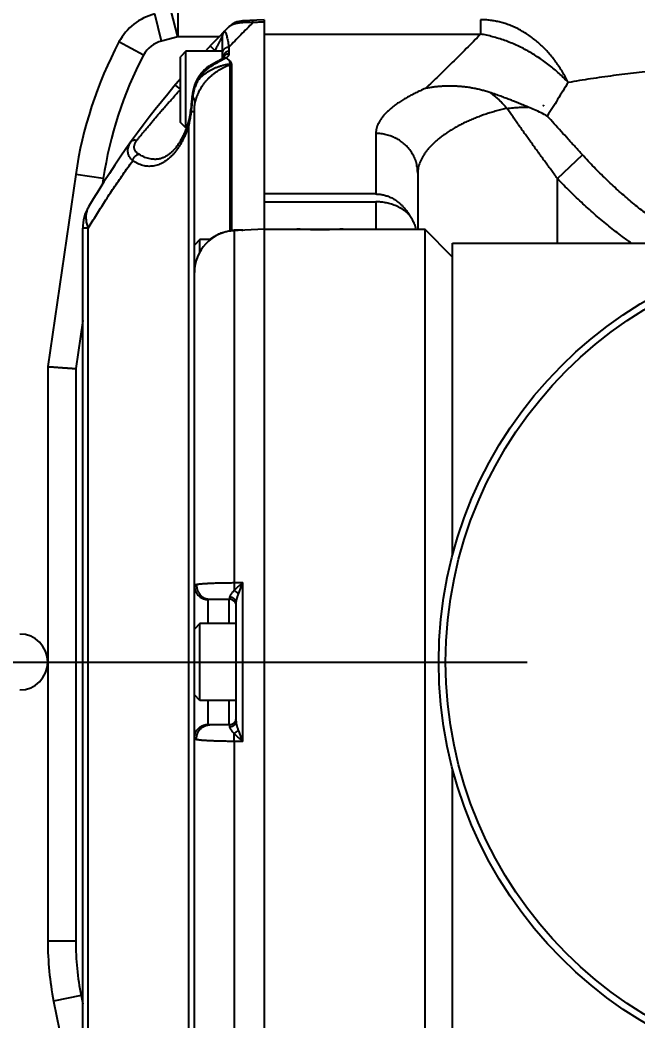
# Model space of a CAD drawing. Extents: x 0 to 4205, y 0 to 2970.
# Drawn here: x 1012.6 to 1056.9, y 920.5 to 992.1 of the extents above; entities that cross this region are included whole.
import ezdxf

# ---------------------------------------------------------------- set-up
doc = ezdxf.new("R2010")
doc.units = 0
doc.header["$LTSCALE"] = 231.275
doc.header["$PDMODE"] = 3
doc.header["$PDSIZE"] = 0.3125
doc.linetypes.add('CENTER', pattern=[0.6, 0.375, -0.075, 0.075, -0.075])
doc.layers.get('0').update_dxf_attribs({"linetype": 'CONTINUOUS'})
doc.layers.get('Defpoints').update_dxf_attribs({"linetype": 'CONTINUOUS'})
doc.layers.add('95_ALL_DIM', color=7, linetype='CONTINUOUS')
doc.layers.add('DEFAULT_1', color=7, linetype='CENTER')
doc.styles.get("Standard").update_dxf_attribs({"font": 'txt', "width": 0.8})
doc.dimstyles.new('DIMSTYLE_2', dxfattribs={"dimtxt": 20, "dimasz": 7.5, "dimexe": 0.18, "dimexo": 0.0625, "dimgap": 0.09, "dimtad": 1, "dimdec": 3, "dimdsep": 46, "dimtxsty": 'Standard', "dimblk": 'OPEN', "dimblk1": 'OPEN', "dimblk2": 'OPEN', "dimcen": 0.09, "dimadec": 0, "dimazin": 0, "dimtp": 0.5, "dimtm": 0.5, "dimtfac": 1, "dimtdec": 3, "dimtofl": 0, "dimtmove": 0, "dimatfit": 3, "dimldrblk": 'OPEN', "dimfxl": 1, "dimtolj": 1, "dimarcsym": 0})

# ---------------------------------------------------------------- blocks, each defined once
blk = doc.blocks.new('_OPEN')
at = {"color": 0, "linetype": 'ByBlock'}
for p, q in [((0, 0), (-1, 0.2333)), ((-1, -0.2333), (0, 0)), ((-1, 0), (0, 0))]:
    blk.add_line(p, q, dxfattribs=at)
blk = doc.blocks.new('*D30')
at = {"layer": '95_ALL_DIM', "color": 0, "lineweight": -2, "transparency": 16777216}
for p, q in [((1072.599, 1145.85), (1072.599, 1180.967)), ((899.669, 1046.009), (869.257, 1063.567))]:
    blk.add_line(p, q, dxfattribs=at)
blk.add_arc((1072.599, 946.167), 234.62, 91.83163, 148.16837, dxfattribs=at)
at = {"layer": 'Defpoints', "color": 0, "transparency": 16777216}
for p in [(1072.599, 1145.787), (921.789, 1125.897), (1072.599, 1105.412), (899.723, 1045.977), (1066.79, 949.522)]:
    blk.add_point(p, dxfattribs=at)
at = {"layer": '95_ALL_DIM', "color": 0, "lineweight": -2, "transparency": 16777216, "xscale": 7.5, "yscale": 7.5, "zscale": 7.5}
for p, rotation in [((1072.599, 1180.787), 0.9158138546180988), ((869.413, 1063.477), 239.0841861453782)]:
    blk.add_blockref('_OPEN', p, dxfattribs=dict(at, rotation=rotation))
at = {"layer": '95_ALL_DIM', "color": 0, "transparency": 16777216, "insert": (952.294, 1159.263), "char_height": 20, "attachment_point": 5, "rotation": 29.44743}
blk.add_mtext('\\A1;J6:-360%%d', dxfattribs=at)

msp = doc.modelspace()

# ---------------------------------------------------------------- linework, layer by layer
for p, q in [((1023.9084, 990.9313), (1023.423, 992.8715)), ((1022.7491, 990.6413), (1022.2637, 992.5815)), ((1023.9084, 992.7202), (1023.9084, 990.9313)), ((1030.0995, 992.1674), (1028.5549, 992.0865)), ((1030.0995, 992.1674), (1030.0995, 977.1714)), ((1045.6059, 992.1674), (1045.6059, 991.1393)), ((1023.9084, 990.9313), (1022.7491, 990.6413)), ((1026.859, 990.9313), (1023.9084, 990.9313)), ((1027.0995, 990.9698), (1027.0995, 989.3764)), ((1030.0995, 991.1393), (1045.6059, 991.1393)), ((1021.4669, 989.6368), (1019.6993, 990.5725)), ((1026.2373, 990.2871), (1026.5995, 989.9424)), ((1027.5733, 990.1984), (1027.5733, 989.9143)), ((1024.4995, 989.9174), (1024.0995, 989.5174)), ((1024.0995, 984.8174), (1024.0995, 989.5174)), ((1024.4995, 984.4174), (1024.4995, 989.9174)), ((1027.0995, 989.9174), (1024.4995, 989.9174)), ((1026.5995, 989.9174), (1026.5995, 989.9424)), ((1026.9533, 989.288), (1026.9212, 989.2696)), ((1026.9835, 989.3055), (1026.9533, 989.288)), ((1027.0116, 989.3221), (1026.9835, 989.3055)), ((1027.0378, 989.3378), (1027.0116, 989.3221)), ((1027.1444, 989.4087), (1027.1233, 989.3923)), ((1027.5733, 989.9143), (1027.5733, 989.717)), ((1026.4017, 988.8933), (1026.3639, 988.964)), ((1026.6634, 989.1264), (1026.4889, 989.0313)), ((1026.7931, 989.1978), (1026.6634, 989.1264)), ((1026.8694, 989.2403), (1026.7931, 989.1978)), ((1026.9212, 989.2696), (1026.8694, 989.2403)), ((1027.6709, 977.0617), (1027.6709, 988.9497)), ((1027.7099, 977.069), (1027.7099, 988.9563)), ((1027.7942, 977.0806), (1027.7942, 988.967)), ((1025.3725, 987.8498), (1025.291, 987.8928)), ((1023.728, 987.4902), (1024.0995, 987.1761)), ((1025.1213, 987.2833), (1025.057, 987.3011)), ((1024.9193, 986.4916), (1024.8805, 986.1285)), ((1024.8805, 986.1285), (1024.8617, 985.9574)), ((1050.0751, 986.0135), (1050.0995, 986.0135)), ((1050.0995, 986.042), (1050.0995, 985.9951)), ((1024.8613, 985.5878), (1025.0995, 985.5878)), ((1025.0995, 906.747), (1025.0995, 985.5878)), ((1024.4995, 984.4174), (1024.0995, 984.8174)), ((1024.5309, 984.4174), (1024.4995, 984.4174)), ((1024.6975, 907.6947), (1024.6975, 984.6401)), ((1038.0995, 984.0245), (1038.0995, 979.6864)), ((1051.0995, 980.7968), (1052.8911, 982.4983)), ((1016.5995, 981.0794), (1014.5995, 967.3255)), ((1018.5786, 980.7916), (1016.5995, 981.0794)), ((1018.5786, 980.7916), (1018.5209, 980.3943)), ((1041.0995, 981.1759), (1041.0995, 977.1674)), ((1051.0995, 976.1674), (1051.0995, 980.7968)), ((1038.0995, 979.6864), (1030.0995, 979.6864)), ((1030.0995, 979.1235), (1038.0995, 979.1235)), ((1038.0995, 979.1235), (1038.0995, 977.1674)), ((1017.0995, 915.107), (1017.0995, 977.2278)), ((1017.5014, 977.2278), (1017.0995, 977.2278)), ((1017.5014, 915.1068), (1017.5014, 977.228)), ((1030.0995, 977.1674), (1027.7942, 977.0466)), ((1028.5733, 977.0874), (1028.5733, 977.0976)), ((1030.0995, 977.1674), (1030.0995, 900.1674)), ((1030.0995, 977.1674), (1041.5995, 977.1674)), ((1041.5995, 977.1674), (1041.5995, 915.1674)), ((1043.5995, 975.1674), (1041.5995, 977.1674)), ((1025.4995, 976.4174), (1025.0995, 976.0174)), ((1025.4995, 975.5548), (1025.4995, 976.4174)), ((1026.2461, 976.4174), (1025.4995, 976.4174)), ((1027.7041, 977.0337), (1027.6709, 977.0277)), ((1027.7142, 977.0359), (1027.7041, 977.0337)), ((1027.9424, 977.0544), (1027.9425, 951.8512)), ((1043.5995, 953.8461), (1043.5995, 976.1674)), ((1043.5995, 976.1674), (1062.0995, 976.1674)), ((1017.0995, 970.6193), (1016.5995, 967.1809)), ((1014.5995, 967.3255), (1014.5995, 926.1674)), ((1016.5995, 967.1809), (1016.5995, 926.1674)), ((1028.5733, 940.4838), (1028.5733, 951.851)), ((1026.0995, 948.9174), (1026.0995, 950.636)), ((1026.206, 950.6674), (1027.5995, 950.6674)), ((1027.5995, 948.9174), (1027.5995, 950.6674)), ((1028.0995, 941.942), (1028.0995, 950.3928)), ((1025.4995, 948.9174), (1025.0995, 948.5174)), ((1025.4995, 943.4174), (1025.4995, 948.9174)), ((1028.0995, 948.9174), (1025.4995, 948.9174)), ((1025.4995, 943.4174), (1025.0995, 943.8174)), ((1028.0995, 943.4174), (1025.4995, 943.4174)), ((1026.0995, 941.6988), (1026.0995, 943.4174)), ((1027.5995, 941.6674), (1027.5995, 943.4174)), ((1027.5995, 941.6674), (1026.206, 941.6674)), ((1027.9425, 940.4836), (1027.9424, 915.2805)), ((1043.5995, 916.1674), (1043.5995, 938.4887)), ((1016.5995, 926.1674), (1014.5995, 926.1674)), ((1016.982, 922.2743), (1015.0203, 921.885)), ((1016.982, 922.2743), (1017.0995, 921.6826)), ((1015.0203, 921.885), (1017.8709, 907.5209))]:
    msp.add_line(p, q)
for points in [[(1027.1233, 989.3923), (1027.1221, 989.3915), (1027.1134, 989.3856), (1027.1042, 989.3795), (1027.0945, 989.3732), (1027.0842, 989.3666), (1027.0733, 989.3597), (1027.062, 989.3527), (1027.0502, 989.3454), (1027.0378, 989.3378)], [(1026.3639, 988.964), (1026.3249, 988.9428), (1026.2725, 988.9129), (1026.221, 988.8821), (1026.1705, 988.8502), (1026.121, 988.8175), (1026.0724, 988.7837), (1026.0248, 988.749), (1025.9782, 988.7135), (1025.9325, 988.677), (1025.8878, 988.6396), (1025.8442, 988.6013), (1025.8015, 988.5622), (1025.7598, 988.5223), (1025.7191, 988.4815), (1025.6794, 988.4398), (1025.6407, 988.3974), (1025.6031, 988.3541), (1025.5665, 988.3101), (1025.5309, 988.2653), (1025.4963, 988.2197), (1025.4628, 988.1733), (1025.4304, 988.1262), (1025.3989, 988.0783), (1025.3686, 988.0297), (1025.3393, 987.9803), (1025.3111, 987.9302), (1025.291, 987.8928)], [(1026.4889, 989.0313), (1026.3784, 988.9718), (1026.3639, 988.964)], [(1025.291, 987.8928), (1025.2736, 987.8592), (1025.2492, 987.8104), (1025.2257, 987.7608), (1025.203, 987.7106), (1025.1811, 987.6598), (1025.1601, 987.6083), (1025.14, 987.5561), (1025.1208, 987.5034), (1025.1024, 987.4501), (1025.085, 987.3962), (1025.0686, 987.3417), (1025.057, 987.3011)], [(1025.057, 987.3011), (1025.0461, 987.2612), (1025.0316, 987.205), (1025.018, 987.1489), (1025.0053, 987.0929), (1024.9935, 987.037), (1024.9826, 986.9812), (1024.9726, 986.9257), (1024.9634, 986.8703), (1024.9552, 986.8151), (1024.9478, 986.7601), (1024.9414, 986.7054), (1024.9193, 986.4916)], [(1024.8617, 985.9574), (1024.843, 985.7932), (1024.8335, 985.7139), (1024.8256, 985.6509)], [(1024.8256, 985.6509), (1024.8188, 985.599), (1024.8096, 985.5321), (1024.7998, 985.4665), (1024.7897, 985.4019), (1024.779, 985.3386), (1024.7679, 985.2764), (1024.7564, 985.2154), (1024.7444, 985.1556), (1024.7319, 985.0969), (1024.719, 985.0395), (1024.7056, 984.9833), (1024.6918, 984.9283), (1024.6775, 984.8746), (1024.6628, 984.822), (1024.6515, 984.7832)], [(1024.6515, 984.7832), (1024.632, 984.7193), (1024.6077, 984.6423), (1024.5827, 984.5659), (1024.5568, 984.4902), (1024.5301, 984.4152), (1024.5027, 984.3409), (1024.4745, 984.2673), (1024.4455, 984.1945), (1024.4158, 984.1225), (1024.3853, 984.0514), (1024.3541, 983.9811), (1024.3221, 983.9117), (1024.2894, 983.8433), (1024.256, 983.7757), (1024.2219, 983.7092), (1024.1871, 983.6437), (1024.1516, 983.5793), (1024.1154, 983.5159), (1024.0785, 983.4536), (1024.041, 983.3925), (1024.0028, 983.3325), (1023.964, 983.2737), (1023.9246, 983.2162), (1023.8846, 983.1599), (1023.8439, 983.1048), (1023.8027, 983.0511), (1023.761, 982.9987), (1023.7187, 982.9477), (1023.6759, 982.8981), (1023.6325, 982.8499), (1023.5886, 982.8031), (1023.5443, 982.7577), (1023.4994, 982.7138), (1023.454, 982.6714), (1023.4082, 982.6306), (1023.362, 982.5913), (1023.3152, 982.5535), (1023.268, 982.5173), (1023.2204, 982.4827), (1023.1722, 982.4496), (1023.1235, 982.4182), (1023.0743, 982.3884), (1023.0246, 982.3603), (1022.9744, 982.3339), (1022.9237, 982.3093), (1022.8725, 982.2865), (1022.8208, 982.2655), (1022.7687, 982.2465), (1022.7161, 982.2293), (1022.663, 982.2142), (1022.6094, 982.201), (1022.5553, 982.19), (1022.5007, 982.181), (1022.4455, 982.1743), (1022.3897, 982.1698), (1022.3332, 982.1676), (1022.31, 982.1674)], [(1027.7942, 977.0466), (1027.7781, 977.0455), (1027.762, 977.0439), (1027.746, 977.0417), (1027.7301, 977.0391), (1027.7142, 977.0359)]]:
    msp.add_lwpolyline(points)
for radius in [30, 29.5]:
    msp.add_circle((1072.5995, 946.1674), radius)
for centre, radius, start, end in [((1023.2346, 988.7011), 4, 104.046589, 152.105831), ((1072.5995, 946.1674), 64, 134.705029, 136.874492), ((1028.6334, 990.5885), 1.5, 93.000002, 134.705032), ((1027.5995, 990.9698), 0.5, 135.126117, 180.000014), ((1045.5995, 976.8624), 29.305, 152.105831, 171.726408), ((1023.2346, 988.7011), 2, 104.046589, 152.105831), ((1045.5995, 976.8624), 27.305, 152.105831, 171.726408), ((1072.5995, 946.1674), 63.5, 136.419742, 136.450779), ((1072.5995, 946.1674), 64, 139.271983, 149.390289), ((1020.0995, 977.2278), 3, 149.390289, 180), ((1028.0995, 974.0585), 3, 93, 180), ((1027.5995, 950.1674), 0.5, 359.999972, 90), ((1012.5995, 946.1674), 2, 270, 90), ((1027.5995, 942.1674), 0.5, 270, 360), ((1036.5995, 926.1674), 22, 180, 191.224594), ((1036.5995, 926.1674), 20, 180, 191.224594)]:
    msp.add_arc(centre, radius, start, end)
for points, start_tangent, end_tangent in [([(1051.8835, 987.6716), (1051.6819, 988.0581), (1051.4669, 988.4316), (1051.2389, 988.7913), (1050.9985, 989.1362), (1050.7461, 989.4658), (1050.4823, 989.7792), (1050.2078, 990.0758), (1049.923, 990.3549), (1049.6288, 990.6158), (1049.3256, 990.8581), (1049.0142, 991.0811), (1048.6952, 991.2844), (1048.3694, 991.4675), (1048.0375, 991.6301), (1047.7002, 991.7717), (1047.3583, 991.892), (1047.0125, 991.9909), (1046.6636, 992.068), (1046.3123, 992.1232), (1045.9595, 992.1563), (1045.6059, 992.1674)], (-0.4437589, 0.8961462), (-1, 0)), ([(1029.3012, 991.9621), (1028.8585, 991.5238), (1028.4229, 991.0836), (1027.9944, 990.6418), (1027.5733, 990.1984)], (-0.7142858, -0.6998542), (-0.6850622, -0.7284846)), ([(1029.3012, 991.9621), (1029.1811, 991.9669), (1029.0649, 991.9696), (1028.9528, 991.9703), (1028.8447, 991.9691), (1028.7406, 991.9659), (1028.6404, 991.9609), (1028.5438, 991.9541), (1028.4499, 991.9454), (1028.3578, 991.9346), (1028.2669, 991.9215), (1028.1769, 991.9058), (1028.0879, 991.8871), (1028.0003, 991.8651), (1027.9156, 991.8396), (1027.8352, 991.8104), (1027.7602, 991.7775), (1027.6917, 991.7407), (1027.6306, 991.6998), (1027.5782, 991.6546)], (-0.99884, 0.0481517), (-0.7107221, -0.7034729)), ([(1029.3012, 991.9621), (1029.2999, 992.0113), (1029.2992, 992.0521), (1029.299, 992.084), (1029.2992, 992.107), (1029.2999, 992.1209), (1029.3012, 992.1256)], (-0.0276657, 0.9996172), (0.9986295, 0.0523366)), ([(1030.0995, 992.0039), (1029.7003, 991.983), (1029.3012, 991.9621)], (-0.9986328, -0.0522738), (-0.9986328, -0.0522739)), ([(1026.5995, 989.9424), (1026.6482, 990.0447), (1026.6957, 990.1438), (1026.7414, 990.2389), (1026.7851, 990.3292), (1026.8263, 990.4143), (1026.8647, 990.4931), (1026.8999, 990.5653), (1026.9319, 990.6306), (1026.9607, 990.6892), (1026.9863, 990.7414), (1027.009, 990.7872), (1027.0287, 990.8271), (1027.0456, 990.8612), (1027.0598, 990.8899), (1027.0714, 990.9134), (1027.0808, 990.9322), (1027.088, 990.9467), (1027.0932, 990.9572), (1027.0968, 990.9644), (1027.0995, 990.9698)], (0.429671, 0.9029855), (0.4456261, 0.8952192)), ([(1027.2451, 991.3225), (1027.2621, 991.332), (1027.281, 991.327), (1027.3023, 991.3055), (1027.3262, 991.2646), (1027.3528, 991.2018), (1027.3822, 991.1139), (1027.4146, 990.9978), (1027.4501, 990.8505), (1027.4885, 990.6692), (1027.5298, 990.4519), (1027.5733, 990.1984)], (0.7055137, 0.7086963), (0.1617668, -0.986829)), ([(1045.6059, 991.1393), (1044.5804, 990.0958), (1043.5779, 989.0995), (1042.6006, 988.1496), (1041.6514, 987.2462)], (-0.6966, -0.7174597), (-0.7279218, -0.6856601)), ([(1051.8835, 987.6716), (1051.5594, 988.0029), (1051.2224, 988.3217), (1050.8734, 988.6272), (1050.513, 988.9189), (1050.1421, 989.196), (1049.7614, 989.4579), (1049.3718, 989.7042), (1048.974, 989.9343), (1048.5691, 990.1476), (1048.1577, 990.3438), (1047.7408, 990.5224), (1047.3194, 990.683), (1046.8943, 990.8253), (1046.4664, 990.9489), (1046.0366, 991.0537), (1045.6059, 991.1393)], (-0.6852752, 0.7282842), (-0.9847691, 0.173867)), ([(1027.5733, 990.1984), (1027.523, 990.1937), (1027.4734, 990.1845), (1027.4252, 990.1707), (1027.3787, 990.1527), (1027.3345, 990.1304), (1027.293, 990.1043), (1027.2546, 990.0745), (1027.2198, 990.0413), (1027.1889, 990.0052), (1027.1621, 989.9664), (1027.1399, 989.9253), (1027.1223, 989.8825), (1027.1097, 989.8382), (1027.102, 989.7931), (1027.0995, 989.7474)], (-0.9988815, -0.0472835), (-0.0000001, -1)), ([(1027.3788, 989.4329), (1027.3132, 989.3951), (1027.2412, 989.3549), (1027.1633, 989.3122), (1027.0801, 989.2672), (1026.9921, 989.2197), (1026.9, 989.1698), (1026.8042, 989.1176), (1026.7056, 989.0633), (1026.6049, 989.0074), (1026.5033, 988.9505), (1026.4017, 988.8933)], (-0.8612742, -0.5081404), (-0.8712325, -0.4908705)), ([(1027.1088, 989.3895), (1027.1077, 989.3819)], (-0.1494865, -0.9887638), (-0.140327, -0.9901052)), ([(1027.1096, 989.3945), (1027.1088, 989.3895)], (-0.155602, -0.9878198), (-0.1494865, -0.9887638)), ([(1027.5733, 989.9143), (1027.5665, 989.9137), (1027.559, 989.913), (1027.5509, 989.9121), (1027.5421, 989.9109), (1027.5324, 989.9093), (1027.5219, 989.9073), (1027.5104, 989.9048), (1027.4979, 989.9016), (1027.4843, 989.8977), (1027.4694, 989.8928), (1027.4532, 989.8867), (1027.4355, 989.8792), (1027.4164, 989.8699), (1027.3956, 989.8585), (1027.3732, 989.8446), (1027.3491, 989.8275), (1027.3233, 989.8067), (1027.2959, 989.7813), (1027.2673, 989.7505), (1027.2376, 989.7131), (1027.2074, 989.6679), (1027.1778, 989.6136), (1027.1511, 989.552), (1027.1292, 989.4851), (1027.1129, 989.4139), (1027.1096, 989.3945)], (-0.9965211, -0.0833406), (-0.155602, -0.9878198)), ([(1027.1223, 989.3998), (1027.1189, 989.3894)], (-0.3266391, -0.9451492), (-0.301947, -0.9533247)), ([(1027.1277, 989.4143), (1027.1223, 989.3998)], (-0.3608608, -0.9326197), (-0.3266391, -0.9451492)), ([(1027.3788, 989.4329), (1027.3354, 989.4403), (1027.2928, 989.4427), (1027.2514, 989.4401), (1027.2117, 989.4324), (1027.1741, 989.4197), (1027.1391, 989.4023), (1027.1233, 989.3923)], (-0.9750437, 0.2220132), (-0.8262677, -0.5632777)), ([(1027.5733, 989.717), (1027.523, 989.7122), (1027.4734, 989.7029), (1027.4252, 989.6891), (1027.3787, 989.671), (1027.3345, 989.6487), (1027.293, 989.6224), (1027.2546, 989.5925), (1027.2198, 989.5592), (1027.1889, 989.5229), (1027.1621, 989.484), (1027.1399, 989.4428), (1027.1277, 989.4143)], (-0.9988728, -0.0474672), (-0.3608608, -0.9326197)), ([(1027.5733, 989.717), (1027.5701, 989.6799), (1027.5606, 989.6427), (1027.5447, 989.6057), (1027.5228, 989.5691), (1027.4949, 989.5333), (1027.4613, 989.4986), (1027.4225, 989.465), (1027.3788, 989.4329)], (-0.0000112, -1), (-0.8271637, -0.5619611)), ([(1027.6256, 989.2558), (1027.5035, 989.3432), (1027.3788, 989.4329)], (-0.8138896, 0.5810196), (-0.8112882, 0.5846465)), ([(1025.1594, 986.2525), (1025.1983, 986.4139), (1025.247, 986.5757), (1025.3054, 986.7373), (1025.3736, 986.8985), (1025.4515, 987.0588), (1025.5392, 987.2177), (1025.6367, 987.3747), (1025.7437, 987.5293), (1025.8603, 987.6808), (1025.9863, 987.8287), (1026.1214, 987.9723), (1026.2654, 988.1109), (1026.4178, 988.2437), (1026.5783, 988.3699), (1026.7461, 988.489), (1026.9208, 988.6), (1027.1015, 988.7022), (1027.2873, 988.795), (1027.4775, 988.8777), (1027.6709, 988.9497)], (0.2069672, 0.9783479), (0.9462806, 0.3233466)), ([(1025.3726, 987.8499), (1025.494, 987.9822), (1025.6261, 988.1095), (1025.7685, 988.2313), (1025.9212, 988.3469), (1026.0836, 988.4557), (1026.2554, 988.557), (1026.436, 988.6501), (1026.6248, 988.7345), (1026.8211, 988.8096), (1027.0239, 988.8747), (1027.2324, 988.9295), (1027.4456, 988.9733), (1027.6622, 989.006)], (0.6532117, 0.7571753), (0.992432, 0.1227954)), ([(1026.4017, 988.8933), (1026.2561, 988.8053), (1026.118, 988.7095), (1025.9875, 988.6064), (1025.8649, 988.4964), (1025.7501, 988.3796), (1025.6434, 988.2563), (1025.5447, 988.1268), (1025.4544, 987.9913), (1025.3726, 987.8499)], (-0.871233, -0.4908697), (-0.473645, -0.8807159)), ([(1027.6622, 989.006), (1027.644, 989.1322), (1027.6256, 989.2558)], (-0.1399839, 0.9901538), (-0.1495944, 0.9887474)), ([(1027.7005, 989.0117), (1027.6758, 989.0935), (1027.6508, 989.1749), (1027.6256, 989.2558)], (-0.2867411, 0.9580081), (-0.2987102, 0.9543439)), ([(1027.7753, 989.0289), (1027.7259, 989.1038), (1027.676, 989.1795), (1027.6256, 989.2558)], (-0.5498927, 0.8352353), (-0.5499104, 0.8352236)), ([(1027.7005, 989.0117), (1027.6814, 989.0085), (1027.6622, 989.006)], (-0.9833932, -0.1814876), (-0.9936671, -0.1123642)), ([(1027.6709, 988.9497), (1027.6665, 988.9772), (1027.6622, 989.006)], (-0.1586377, 0.9873369), (-0.1485144, 0.9889102)), ([(1027.7099, 988.9563), (1027.6905, 988.9527), (1027.6709, 988.9497)], (-0.9793102, -0.2023647), (-0.9914399, -0.1305635)), ([(1027.7005, 989.0117), (1027.7252, 989.0186), (1027.7502, 989.0244), (1027.7753, 989.0289)], (0.956161, 0.2928416), (0.9881698, 0.1533641)), ([(1027.7099, 988.9563), (1027.7087, 988.9763), (1027.7055, 988.9947), (1027.7005, 989.0117)], (0.0000608, 1), (-0.3379692, 0.9411572)), ([(1027.7099, 988.9563), (1027.7378, 988.9613), (1027.7659, 988.9649), (1027.7942, 988.967)], (0.9793114, 0.2023593), (0.9988588, 0.047761)), ([(1027.7942, 988.967), (1027.7918, 988.9897), (1027.7854, 989.0102), (1027.7753, 989.0289)], (0.0002322, 1), (-0.5502099, 0.8350264)), ([(1093.3154, 987.6716), (1092.5179, 987.8051), (1091.7131, 987.9316), (1090.9019, 988.0513), (1090.0854, 988.1642), (1089.2644, 988.2706), (1088.4397, 988.3706), (1087.6121, 988.4644), (1086.7823, 988.5521), (1085.9513, 988.6339), (1085.1196, 988.7098), (1084.2883, 988.78), (1083.4589, 988.8446), (1082.6326, 988.9037), (1081.8101, 988.9575), (1080.9919, 989.006), (1080.1781, 989.0495), (1079.3685, 989.0881), (1078.5628, 989.1221), (1077.7604, 989.1515), (1076.9611, 989.1764), (1076.1643, 989.1971), (1075.3698, 989.2135), (1074.577, 989.2258), (1073.7855, 989.2339), (1072.9947, 989.238), (1072.2042, 989.238), (1071.4134, 989.2339), (1070.6219, 989.2258), (1069.8291, 989.2135), (1069.0346, 989.1971), (1068.2378, 989.1764), (1067.4385, 989.1515), (1066.6361, 989.1221), (1065.8304, 989.0881), (1065.0209, 989.0495), (1064.2071, 989.006), (1063.3888, 988.9575), (1062.5663, 988.9037), (1061.74, 988.8446), (1060.9106, 988.78), (1060.0793, 988.7098), (1059.2476, 988.6339), (1058.4166, 988.5521), (1057.5868, 988.4644), (1056.7592, 988.3706), (1055.9345, 988.2706), (1055.1135, 988.1642), (1054.297, 988.0513), (1053.4858, 987.9316), (1052.681, 987.8051), (1051.8835, 987.6716)], (-0.9853954, 0.1702818), (-0.9853954, -0.1702818)), ([(1025.3726, 987.8499), (1025.2996, 987.715), (1025.2332, 987.5754), (1025.1737, 987.4314), (1025.1213, 987.2833)], (-0.4988282, -0.8667009), (-0.30901, -0.9510588)), ([(1020.9889, 983.5262), (1021.1277, 983.7014), (1021.2762, 983.8875), (1021.4347, 984.0845), (1021.6035, 984.2922), (1021.7824, 984.5104), (1021.9717, 984.7388), (1022.1712, 984.9772), (1022.381, 985.225), (1022.6009, 985.4817), (1022.8306, 985.7469), (1023.0697, 986.0196), (1023.3179, 986.2989), (1023.5744, 986.5841), (1023.8386, 986.8739), (1024.0994, 987.1563)], (0.6191654, 0.7852606), (0.6808632, 0.7324106)), ([(1025.1213, 987.2833), (1025.0729, 987.122), (1025.0325, 986.9613), (1025, 986.8016), (1024.9755, 986.643)], (-0.3090067, -0.9510599), (-0.1298496, -0.9915337)), ([(1041.6514, 987.2462), (1041.2874, 987.0866), (1040.9394, 986.922), (1040.6084, 986.753), (1040.2952, 986.5802), (1040.0007, 986.4039), (1039.7254, 986.2248), (1039.4701, 986.0432), (1039.2352, 985.8597), (1039.0215, 985.6749), (1038.8292, 985.4891), (1038.6589, 985.3029), (1038.5109, 985.1168), (1038.3853, 984.9311), (1038.2824, 984.7464), (1038.2023, 984.563), (1038.1451, 984.3813), (1038.1109, 984.2017), (1038.0995, 984.0245)], (-0.9211289, -0.3892577), (-0.0000023, -1)), ([(1046.2601, 986.9563), (1045.9653, 987.0472), (1045.6663, 987.1288), (1045.3636, 987.2008), (1045.0576, 987.2628), (1044.749, 987.3144), (1044.4383, 987.3555), (1044.126, 987.3859), (1043.8129, 987.4055), (1043.4996, 987.4143), (1043.1867, 987.4123), (1042.8748, 987.3996), (1042.5647, 987.3764), (1042.257, 987.3429), (1041.9523, 987.2994), (1041.6514, 987.2462)], (-0.9507425, 0.3099818), (-0.9817602, -0.1901232)), ([(1051.8835, 987.6716), (1051.1213, 986.4505), (1050.3756, 985.2715)], (-0.5267747, -0.850005), (-0.5368081, -0.8437044)), ([(1024.9755, 986.643), (1024.9634, 986.5398), (1024.9512, 986.4348), (1024.9389, 986.3273), (1024.9267, 986.2166), (1024.9143, 986.1016), (1024.9018, 985.9816), (1024.889, 985.8559), (1024.8756, 985.7244), (1024.8613, 985.5878)], (-0.1164498, -0.9931966), (-0.1063193, -0.994332)), ([(1024.9755, 986.643), (1024.9582, 986.6495), (1024.946, 986.6558), (1024.939, 986.6616), (1024.9373, 986.6664)], (-0.9467214, 0.3220537), (0.0553107, 0.9984692)), ([(1025.1594, 986.2525), (1025.1527, 986.3143), (1025.1364, 986.3776), (1025.1104, 986.4424), (1025.0748, 986.5084), (1025.0298, 986.5753), (1024.9755, 986.643)], (-0.0295779, 0.9995625), (-0.6549752, 0.7556504)), ([(1047.4952, 985.8205), (1047.3422, 985.9959), (1047.1814, 986.1686), (1047.0127, 986.3375), (1046.8362, 986.5016), (1046.6519, 986.66), (1046.4599, 986.8118), (1046.2601, 986.9563)], (-0.6445108, 0.7645952), (-0.8228712, 0.5682279)), ([(1049.003, 985.9125), (1048.8481, 985.9749), (1048.6769, 986.0443), (1048.4851, 986.1225), (1048.2678, 986.2107), (1048.02, 986.3105), (1047.7362, 986.4229), (1047.4121, 986.5481), (1047.0521, 986.6823), (1046.6649, 986.8201), (1046.2601, 986.9563)], (-0.9285986, 0.3710859), (-0.9507425, 0.3099818)), ([(1025.0995, 985.5878), (1025.1008, 985.6982), (1025.1044, 985.7986), (1025.11, 985.89), (1025.1172, 985.9736), (1025.1259, 986.0507), (1025.1358, 986.1224), (1025.147, 986.1894), (1025.1594, 986.2525)], (0.0000012, 1), (0.2069626, 0.9783489)), ([(1047.4952, 985.8205), (1047.1125, 985.7314), (1046.7355, 985.6335), (1046.3645, 985.5269), (1046.0003, 985.4118), (1045.6435, 985.2886), (1045.295, 985.1574), (1044.9555, 985.0187), (1044.6257, 984.8727), (1044.3065, 984.7198), (1043.9986, 984.5604), (1043.7028, 984.3951), (1043.4197, 984.2242), (1043.1502, 984.0482), (1042.8949, 983.8677), (1042.6545, 983.6832), (1042.4298, 983.4954), (1042.2212, 983.3048), (1042.0293, 983.1119), (1041.8544, 982.9173), (1041.6971, 982.7215), (1041.5577, 982.5252), (1041.4365, 982.3288), (1041.3336, 982.1329), (1041.2493, 981.9379), (1041.1837, 981.7442), (1041.1369, 981.5524), (1041.1088, 981.3628), (1041.0995, 981.1759)], (-0.9766762, -0.2147177), (-0.0000013, -1)), ([(1047.4952, 985.8205), (1047.7258, 985.842), (1047.9522, 985.8617), (1048.1738, 985.879), (1048.39, 985.8933), (1048.6005, 985.904), (1048.805, 985.9105), (1049.003, 985.9125)], (0.9953379, 0.0964495), (0.9999963, -0.0027347)), ([(1051.0995, 980.7968), (1050.6365, 981.4307), (1050.175, 982.0634), (1049.7162, 982.6947), (1049.2609, 983.3245), (1048.8101, 983.9525), (1048.3649, 984.5781), (1047.9263, 985.2011), (1047.4952, 985.8205)], (-0.5898768, 0.8074933), (-0.5686974, 0.8225468)), ([(1050.3756, 985.2715), (1049.9301, 985.5019), (1049.4723, 985.7152), (1049.003, 985.9125)], (-0.8778772, 0.4788859), (-0.9285986, 0.3710859)), ([(1050.0995, 986.042), (1050.0873, 986.0277), (1050.0751, 986.0135)], (-0.6502009, -0.7597623), (-0.6494612, -0.7603948)), ([(1050.0751, 986.0135), (1050.0873, 986.0043), (1050.0995, 985.9951)], (0.7989804, -0.6013571), (0.7981604, -0.602445)), ([(1024.8613, 985.5878), (1024.8365, 985.3814), (1024.8078, 985.1829), (1024.7751, 984.9931), (1024.7384, 984.8122), (1024.6975, 984.6401)], (-0.1083629, -0.9941114), (-0.2480275, -0.968753)), ([(1024.8613, 985.5878), (1024.8447, 985.6037), (1024.8331, 985.6194), (1024.8267, 985.6348), (1024.8255, 985.6497), (1024.8256, 985.6509)], (-0.7679385, 0.6405236), (0.1273973, 0.9918518)), ([(1052.8911, 982.4983), (1052.3832, 983.0571), (1051.8767, 983.6139), (1051.3727, 984.1686), (1050.872, 984.7212), (1050.3756, 985.2715)], (-0.6723779, 0.7402081), (-0.6688897, 0.7433617)), ([(1024.6975, 984.6401), (1024.6181, 984.3901), (1024.5304, 984.1454), (1024.4345, 983.907), (1024.3307, 983.6758), (1024.2187, 983.4523), (1024.0987, 983.2374), (1023.9709, 983.0322), (1023.8354, 982.8377), (1023.6926, 982.6549), (1023.5428, 982.4847), (1023.3863, 982.3282), (1023.2236, 982.1863), (1023.0552, 982.0599), (1022.8818, 981.9499), (1022.704, 981.8571), (1022.5225, 981.7822), (1022.3381, 981.7256), (1022.1516, 981.688), (1021.9638, 981.6695), (1021.7756, 981.6702), (1021.5879, 981.6903), (1021.4015, 981.7295), (1021.2173, 981.7875), (1021.0361, 981.8639), (1020.8586, 981.9581), (1020.6856, 982.0694)], (-0.2862054, -0.9581683), (-0.8187577, 0.5741393)), ([(1024.6975, 984.6401), (1024.678, 984.6661), (1024.6631, 984.6918), (1024.6531, 984.717), (1024.648, 984.7414), (1024.6478, 984.7648), (1024.6515, 984.7832)], (-0.6418233, 0.7668526), (0.2858469, 0.9582753)), ([(1020.5825, 983.4533), (1020.6042, 983.4791), (1020.63, 983.5015), (1020.6596, 983.5203), (1020.6927, 983.5353), (1020.729, 983.5464), (1020.7679, 983.5533), (1020.8093, 983.5562), (1020.8525, 983.5548), (1020.8971, 983.5494), (1020.9428, 983.5398), (1020.9889, 983.5262)], (0.5825923, 0.8127645), (0.9477373, -0.3190516)), ([(1041.0995, 981.1759), (1041.0935, 981.3548), (1041.0758, 981.5329), (1041.0463, 981.7097), (1041.0052, 981.8843), (1040.9526, 982.0562), (1040.8888, 982.2246), (1040.8139, 982.3888), (1040.7284, 982.5482), (1040.6324, 982.7023), (1040.5265, 982.8503), (1040.411, 982.9917), (1040.2864, 983.1259), (1040.1531, 983.2525), (1040.0117, 983.3708), (1039.8628, 983.4805), (1039.7069, 983.5811), (1039.5447, 983.6722), (1039.3768, 983.7534), (1039.2038, 983.8245), (1039.0265, 983.8851), (1038.8455, 983.935), (1038.6616, 983.9741), (1038.4755, 984.0021), (1038.2878, 984.0189), (1038.0995, 984.0245)], (0, 1), (-1, 0)), ([(1020.6856, 982.0694), (1020.5964, 982.1572), (1020.522, 982.247), (1020.4615, 982.3378), (1020.4144, 982.4292), (1020.3795, 982.5207), (1020.3559, 982.6122), (1020.3428, 982.7039), (1020.3397, 982.7956), (1020.3461, 982.8874), (1020.3618, 982.9799), (1020.3867, 983.073), (1020.421, 983.1668), (1020.4647, 983.2613), (1020.5184, 983.3568), (1020.5825, 983.4533)], (-0.7446307, 0.6674767), (0.5825901, 0.8127661)), ([(1021.1186, 982.5328), (1021.0371, 982.5904), (1020.9686, 982.6503), (1020.9126, 982.7121), (1020.8684, 982.7751), (1020.835, 982.839), (1020.8117, 982.9037), (1020.7977, 982.9692), (1020.7925, 983.0354), (1020.7957, 983.1023), (1020.8071, 983.1702), (1020.8266, 983.2392), (1020.8543, 983.3091), (1020.8904, 983.3802), (1020.9351, 983.4525), (1020.9889, 983.5262)], (-0.8432323, 0.5375494), (0.6191568, 0.7852674)), ([(1020.6856, 982.0694), (1020.6958, 982.1159), (1020.7102, 982.1619), (1020.7286, 982.2071), (1020.7507, 982.2509), (1020.7764, 982.2929), (1020.8055, 982.3328), (1020.8376, 982.3701), (1020.8725, 982.4045), (1020.9097, 982.4356), (1020.949, 982.4631), (1020.9899, 982.4868), (1021.0321, 982.5065), (1021.0751, 982.5218), (1021.1186, 982.5328)], (0.1726747, 0.9849789), (0.9804245, 0.1968955)), ([(1022.31, 982.1674), (1022.2086, 982.17), (1022.0209, 982.1882), (1021.8346, 982.2238), (1021.6504, 982.2766), (1021.4691, 982.346), (1021.2916, 982.4316), (1021.1186, 982.5328)], (-1, 0.0000926), (-0.8432334, 0.5375476)), ([(1060.6244, 976.1673), (1060.5976, 976.1827), (1059.7318, 976.7035), (1058.8667, 977.2669), (1058.0029, 977.8738), (1057.1412, 978.5256), (1056.2822, 979.2234), (1055.4266, 979.9683), (1054.5755, 980.7617), (1053.73, 981.6047), (1052.8911, 982.4983)], (-0.8666202, 0.4989684), (-0.6723777, 0.7402082)), ([(1017.5014, 977.228), (1018.0831, 978.1907), (1018.691, 979.156), (1019.3265, 980.1241), (1019.9909, 981.0952), (1020.6856, 982.0694)], (0.5091874, 0.8606557), (0.5885559, 0.8084565)), ([(1056.3981, 976.1672), (1055.7359, 976.6514), (1054.7988, 977.3795), (1053.8655, 978.1569), (1052.937, 978.9848), (1052.0145, 979.8644), (1051.0995, 980.7968)], (-0.8143439, 0.5803826), (-0.6886169, 0.7251253)), ([(1038.0995, 979.6864), (1038.2226, 979.6832), (1038.3461, 979.6736), (1038.47, 979.6574), (1038.5948, 979.6343), (1038.7211, 979.604), (1038.8489, 979.5661), (1038.9783, 979.52), (1039.1099, 979.4648), (1039.2435, 979.3999), (1039.3792, 979.3244), (1039.5169, 979.237), (1039.6561, 979.137), (1039.7966, 979.023), (1039.9377, 978.8938), (1040.0785, 978.7483), (1040.2176, 978.5856), (1040.3536, 978.405), (1040.4846, 978.2058)], (1, 0), (0.5231315, -0.852252)), ([(1017.5175, 978.7554), (1017.4562, 978.6388), (1017.4065, 978.516), (1017.3687, 978.3876), (1017.3429, 978.254), (1017.3292, 978.116), (1017.3277, 977.974), (1017.3384, 977.8288), (1017.3612, 977.6809), (1017.3961, 977.531), (1017.4429, 977.3797), (1017.5014, 977.2278)], (-0.5091873, -0.8606557), (0.3892333, -0.9211392)), ([(1040.4846, 978.2058), (1040.3295, 978.3505), (1040.1659, 978.4808), (1039.9965, 978.5966), (1039.8233, 978.6986), (1039.6478, 978.7875), (1039.4717, 978.864), (1039.2961, 978.929), (1039.1217, 978.9832), (1038.9488, 979.0275), (1038.7769, 979.0629), (1038.6064, 979.0897), (1038.437, 979.1086), (1038.268, 979.1198), (1038.0995, 979.1235)], (-0.7025758, 0.711609), (-1, 0)), ([(1040.9914, 977.1674), (1040.9683, 977.2482), (1040.9113, 977.4193), (1040.8445, 977.5866), (1040.768, 977.7495), (1040.6824, 977.9073), (1040.5878, 978.0596), (1040.4846, 978.2058)], (-0.2620176, 0.9650631), (-0.6002697, 0.7997976)), ([(1028.5667, 977.1005), (1028.5588, 977.0992), (1028.5403, 977.0996), (1028.5139, 977.0996), (1028.4794, 977.0992), (1028.4364, 977.0985), (1028.3839, 977.0974), (1028.3215, 977.0958), (1028.2581, 977.094), (1028.1989, 977.0923), (1028.1447, 977.0906), (1028.0952, 977.089), (1028.0497, 977.0875), (1028.0087, 977.0862), (1027.9718, 977.085), (1027.9389, 977.0839), (1027.9096, 977.083), (1027.8835, 977.0822), (1027.8609, 977.0815), (1027.8416, 977.0809), (1027.8258, 977.0805), (1027.8133, 977.0803), (1027.8042, 977.0802), (1027.7942, 977.0806)], (-0.9945568, -0.1041957), (-0.0040746, 0.9999917)), ([(1028.4736, 977.0822), (1028.523, 977.0924), (1028.5565, 977.0965)], (0.9678037, 0.2517061), (0.9962947, 0.0860052)), ([(1028.5565, 977.0965), (1028.5733, 977.0976)], (0.9962947, 0.0860052), (0.9986297, 0.0523321)), ([(1028.5733, 977.0976), (1028.5667, 977.1005)], (-0.0003512, 0.9999999), (-0.9945568, -0.1041957)), ([(1035.7495, 977.1674), (1035.7424, 977.167), (1035.7214, 977.1659), (1035.6865, 977.1641), (1035.6381, 977.1617), (1035.5766, 977.1587), (1035.5024, 977.1552), (1035.4163, 977.1515), (1035.3188, 977.1475), (1035.2111, 977.1434), (1035.0937, 977.1394), (1034.968, 977.1357), (1034.8347, 977.1322), (1034.6953, 977.1292), (1034.5508, 977.1268), (1034.4025, 977.125), (1034.2516, 977.1238), (1034.0995, 977.1235), (1033.9473, 977.1238), (1033.7964, 977.125), (1033.6481, 977.1268), (1033.5036, 977.1292), (1033.3642, 977.1322), (1033.231, 977.1357), (1033.1052, 977.1394), (1032.9878, 977.1434), (1032.8801, 977.1475), (1032.7826, 977.1515), (1032.6965, 977.1552), (1032.6223, 977.1587), (1032.5608, 977.1617), (1032.5124, 977.1641), (1032.4775, 977.1659), (1032.4565, 977.167), (1032.4495, 977.1674)], (-0.9985865, -0.0531506), (-0.9985865, 0.0531506)), ([(1026.2037, 976.4175), (1026.2869, 976.483), (1026.4415, 976.5927), (1026.6026, 976.6924), (1026.7697, 976.7817), (1026.9422, 976.8603), (1027.1192, 976.9278), (1027.3002, 976.9841), (1027.4843, 977.0288), (1027.6709, 977.0617)], (0.7750001, 0.6319612), (0.9897417, 0.1428687)), ([(1027.6695, 977.0275), (1027.6697, 977.0324), (1027.6701, 977.0431)], (0.0413017, 0.9991467), (0.0407682, 0.9991686)), ([(1027.6701, 977.0431), (1027.6703, 977.0476), (1027.6707, 977.0574), (1027.6709, 977.0617)], (0.0407682, 0.9991686), (0.0401531, 0.9991935)), ([(1027.6709, 977.0617), (1027.6905, 977.065), (1027.7099, 977.069)], (0.9897484, 0.1428223), (0.9753099, 0.2208406)), ([(1027.7099, 977.069), (1027.7378, 977.0744), (1027.7659, 977.0783), (1027.7942, 977.0806)], (0.9753102, 0.2208394), (0.9986303, 0.0523216)), ([(1027.7486, 977.0421), (1027.7432, 977.0459), (1027.7336, 977.0525), (1027.7257, 977.0578), (1027.7195, 977.0618), (1027.7149, 977.0648), (1027.7099, 977.069)], (-0.8087827, 0.5881075), (-0.0090696, 0.9999589)), ([(1027.713, 977.0335), (1027.7126, 977.0337)], (-0.9024755, 0.4307412), (-0.4198767, -0.9075812)), ([(1014.5995, 967.3255), (1014.6121, 967.3246), (1014.6278, 967.3235), (1014.6498, 967.3219), (1014.6779, 967.3199), (1014.712, 967.3174), (1014.7521, 967.3145), (1014.798, 967.3112), (1014.8496, 967.3074), (1014.9067, 967.3033), (1014.9691, 967.2988), (1015.0367, 967.2939), (1015.1091, 967.2887), (1015.1863, 967.2831), (1015.2678, 967.2772), (1015.3536, 967.271), (1015.4432, 967.2645), (1015.5365, 967.2578), (1015.6331, 967.2508), (1015.7327, 967.2436), (1015.8351, 967.2362), (1015.9398, 967.2286), (1016.0466, 967.2209), (1016.1551, 967.213), (1016.265, 967.2051), (1016.3759, 967.197), (1016.4875, 967.189), (1016.5995, 967.1809)], (0.9973947, -0.072138), (0.9973947, -0.072138)), ([(1025.0995, 951.629), (1025.1038, 951.6512), (1025.117, 951.6714), (1025.1391, 951.6894), (1025.1702, 951.7051), (1025.2104, 951.7185), (1025.2592, 951.7295)], (0.0000243, 1), (0.9833779, 0.1815705)), ([(1025.0995, 951.629), (1025.1033, 951.5425), (1025.1146, 951.4566), (1025.1335, 951.372), (1025.1598, 951.2894), (1025.1931, 951.2093), (1025.2334, 951.1325), (1025.2803, 951.0594), (1025.3334, 950.9907), (1025.3923, 950.9268), (1025.4567, 950.8683), (1025.5259, 950.8156), (1025.5995, 950.769), (1025.6768, 950.729), (1025.7574, 950.6959), (1025.8406, 950.6698), (1025.9258, 950.6511), (1026.0123, 950.6398), (1026.0995, 950.636)], (0, -1), (1, 0)), ([(1025.2592, 951.7295), (1025.2577, 951.6436), (1025.2631, 951.5579), (1025.2755, 951.4729), (1025.2948, 951.3895), (1025.3208, 951.308), (1025.3533, 951.2293), (1025.3921, 951.1537), (1025.437, 951.082), (1025.4875, 951.0145), (1025.5433, 950.9519), (1025.604, 950.8946), (1025.6691, 950.843), (1025.7382, 950.7974), (1025.8108, 950.7583), (1025.8863, 950.7259), (1025.9641, 950.7005), (1026.0437, 950.6821), (1026.1246, 950.6711), (1026.206, 950.6674)], (-0.0588832, -0.9982649), (1, -0.0000001)), ([(1025.2592, 951.7295), (1025.3257, 951.7405), (1025.403, 951.7512), (1025.4911, 951.7615), (1025.5893, 951.7713), (1025.6975, 951.7807), (1025.815, 951.7896), (1025.9414, 951.7979), (1026.0763, 951.8057), (1026.219, 951.8129), (1026.369, 951.8196), (1026.5257, 951.8256), (1026.6885, 951.8311), (1026.8567, 951.8359), (1027.0297, 951.8401), (1027.2068, 951.8436), (1027.3874, 951.8465), (1027.5706, 951.8487), (1027.7559, 951.8503), (1027.9425, 951.8512)], (0.9833764, 0.181579), (0.9999955, 0.0029996)), ([(1027.9424, 951.8512), (1027.9418, 951.7698), (1027.9416, 951.6878), (1027.9416, 951.6056), (1027.9421, 951.5239), (1027.9429, 951.4431), (1027.9441, 951.3638), (1027.9456, 951.2866)], (-0.0099532, -0.9999505), (0.021921, -0.9997597)), ([(1027.9425, 951.8512), (1028.1519, 951.8511), (1028.3622, 951.851), (1028.5733, 951.851)], (0.9999999, -0.0003222), (0.9999999, -0.0003215)), ([(1027.9456, 951.2866), (1028.0281, 951.3684), (1028.1214, 951.457), (1028.2242, 951.551), (1028.3354, 951.6493), (1028.4529, 951.7502), (1028.5733, 951.851)], (0.7016385, 0.7125331), (0.7708338, 0.6370363)), ([(1028.2602, 951.0381), (1028.3011, 951.154), (1028.3474, 951.2802), (1028.3986, 951.415), (1028.4541, 951.5568), (1028.5129, 951.7034), (1028.5733, 951.851)], (0.325785, 0.9454439), (0.3816024, 0.9243266)), ([(1026.0995, 950.636), (1026.1023, 950.6455), (1026.1111, 950.6534), (1026.1259, 950.6596), (1026.1466, 950.664), (1026.1734, 950.6666), (1026.206, 950.6674)], (0.0000438, 1), (1, 0.0000047)), ([(1027.5995, 950.6674), (1027.6078, 950.6698), (1027.6154, 950.6771), (1027.6222, 950.6892), (1027.6284, 950.706), (1027.6339, 950.7274), (1027.6388, 950.7532), (1027.6432, 950.7833), (1027.6473, 950.8177)], (1, 0.0000152), (0.1036873, 0.9946099)), ([(1027.6473, 950.8177), (1027.6523, 950.846), (1027.662, 950.8777), (1027.6768, 950.9133), (1027.697, 950.953), (1027.7232, 950.9971), (1027.7554, 951.0457), (1027.7939, 951.099), (1027.8386, 951.1569), (1027.8893, 951.2194), (1027.9456, 951.2866)], (0.1037025, 0.9946084), (0.6458018, 0.7635051)), ([(1028.0995, 950.3928), (1028.0967, 950.4377), (1028.0884, 950.4821), (1028.0747, 950.5255), (1028.0557, 950.5674), (1028.0317, 950.6074), (1028.0028, 950.645), (1027.9695, 950.6798), (1027.9321, 950.7115), (1027.891, 950.7396), (1027.8467, 950.7638), (1027.7996, 950.784), (1027.7503, 950.7998), (1027.6993, 950.811), (1027.6473, 950.8177)], (0.0000005, 1), (-0.9966569, 0.0817012)), ([(1028.2602, 951.0381), (1028.2302, 951.0707), (1028.1967, 951.1037), (1028.16, 951.1365), (1028.1207, 951.1689), (1028.0791, 951.2004), (1028.0357, 951.2308), (1027.991, 951.2596), (1027.9456, 951.2866)], (-0.6562995, 0.7545005), (-0.8694453, 0.4940291)), ([(1028.0995, 950.3928), (1028.1007, 950.4303), (1028.1047, 950.4726), (1028.1117, 950.5206), (1028.1218, 950.5745), (1028.1356, 950.6348), (1028.1529, 950.7016), (1028.1742, 950.7753), (1028.1992, 950.8559), (1028.228, 950.9435), (1028.2602, 951.0381)], (0.000004, 1), (0.32578, 0.9454456)), ([(1025.0995, 940.7058), (1025.1033, 940.7924), (1025.1146, 940.8783), (1025.1335, 940.9628), (1025.1598, 941.0455), (1025.1931, 941.1255), (1025.2334, 941.2023), (1025.2803, 941.2754), (1025.3334, 941.3441), (1025.3923, 941.408), (1025.4567, 941.4665), (1025.5259, 941.5193), (1025.5995, 941.5658), (1025.6768, 941.6058), (1025.7574, 941.639), (1025.8406, 941.665), (1025.9258, 941.6838), (1026.0123, 941.6951), (1026.0995, 941.6988)], (0, 1), (1, 0)), ([(1025.2592, 940.6053), (1025.2577, 940.6912), (1025.2631, 940.777), (1025.2755, 940.8619), (1025.2948, 940.9454), (1025.3208, 941.0268), (1025.3533, 941.1056), (1025.3921, 941.1811), (1025.437, 941.2529), (1025.4875, 941.3203), (1025.5433, 941.3829), (1025.604, 941.4402), (1025.6691, 941.4918), (1025.7382, 941.5374), (1025.8108, 941.5765), (1025.8863, 941.6089), (1025.9641, 941.6344), (1026.0437, 941.6527), (1026.1246, 941.6637), (1026.206, 941.6674)], (-0.0588832, 0.9982649), (1, 0.0000001)), ([(1026.206, 941.6674), (1026.1734, 941.6683), (1026.1466, 941.6709), (1026.1259, 941.6752), (1026.1111, 941.6814), (1026.1023, 941.6893), (1026.0995, 941.6988)], (-1, 0.0000046), (-0.0000425, 1)), ([(1027.6473, 941.5171), (1027.6432, 941.5515), (1027.6388, 941.5816), (1027.6339, 941.6074), (1027.6284, 941.6288), (1027.6222, 941.6456), (1027.6154, 941.6577), (1027.6078, 941.665), (1027.5995, 941.6674)], (-0.1036868, 0.99461), (-1, 0.0000152)), ([(1028.0995, 941.942), (1028.0967, 941.8971), (1028.0884, 941.8527), (1028.0747, 941.8093), (1028.0557, 941.7674), (1028.0317, 941.7274), (1028.0028, 941.6898), (1027.9695, 941.655), (1027.9321, 941.6234), (1027.891, 941.5953), (1027.8467, 941.571), (1027.7996, 941.5509), (1027.7503, 941.5351), (1027.6993, 941.5238), (1027.6473, 941.5171)], (0.0000003, -1), (-0.9966568, -0.0817019)), ([(1027.9456, 941.0482), (1027.8893, 941.1154), (1027.8386, 941.1779), (1027.7939, 941.2358), (1027.7554, 941.2891), (1027.7232, 941.3377), (1027.697, 941.3818), (1027.6768, 941.4216), (1027.662, 941.4572), (1027.6523, 941.4888), (1027.6473, 941.5171)], (-0.6458012, 0.7635056), (-0.1037014, 0.9946085)), ([(1028.2602, 941.2967), (1028.2302, 941.2641), (1028.1967, 941.2312), (1028.16, 941.1983), (1028.1207, 941.166), (1028.0791, 941.1344), (1028.0357, 941.1041), (1027.991, 941.0752), (1027.9456, 941.0482)], (-0.6562985, -0.7545014), (-0.869445, -0.4940298)), ([(1028.2602, 941.2967), (1028.228, 941.3914), (1028.1992, 941.4789), (1028.1741, 941.5595), (1028.1529, 941.6333), (1028.1356, 941.7), (1028.1218, 941.7604), (1028.1117, 941.8143), (1028.1047, 941.8622), (1028.1007, 941.9045), (1028.0995, 941.942)], (-0.3257854, 0.9454437), (-0.0000038, 1)), ([(1028.5733, 940.4838), (1028.5129, 940.6314), (1028.4541, 940.778), (1028.3986, 940.9198), (1028.3474, 941.0546), (1028.3011, 941.1808), (1028.2602, 941.2967)], (-0.3816006, 0.9243273), (-0.3257884, 0.9454427)), ([(1025.2592, 940.6053), (1025.2104, 940.6163), (1025.1702, 940.6297), (1025.1391, 940.6455), (1025.117, 940.6635), (1025.1038, 940.6836), (1025.0995, 940.7058)], (-0.9833764, 0.1815788), (-0.0000236, 1)), ([(1027.9425, 940.4836), (1027.7559, 940.4845), (1027.5706, 940.4861), (1027.3874, 940.4883), (1027.2068, 940.4912), (1027.0297, 940.4947), (1026.8567, 940.4989), (1026.6885, 940.5037), (1026.5257, 940.5092), (1026.369, 940.5152), (1026.219, 940.5219), (1026.0763, 940.5291), (1025.9414, 940.5369), (1025.815, 940.5453), (1025.6975, 940.5541), (1025.5893, 940.5635), (1025.4911, 940.5733), (1025.403, 940.5836), (1025.3257, 940.5943), (1025.2592, 940.6053)], (-0.9999955, 0.0029996), (-0.9833775, 0.1815727)), ([(1027.9424, 940.4836), (1027.9418, 940.565), (1027.9416, 940.647), (1027.9416, 940.7292), (1027.9421, 940.8109), (1027.9429, 940.8917), (1027.9441, 940.971), (1027.9456, 941.0482)], (-0.0099532, 0.9999505), (0.0219211, 0.9997597)), ([(1028.5733, 940.4838), (1028.4529, 940.5846), (1028.3354, 940.6855), (1028.2242, 940.7838), (1028.1214, 940.8778), (1028.0281, 940.9664), (1027.9456, 941.0482)], (-0.7708351, 0.6370347), (-0.7016247, 0.7125467)), ([(1028.5733, 940.4838), (1028.3622, 940.4838), (1028.1519, 940.4837), (1027.9425, 940.4836)], (-0.9999999, -0.0003215), (-0.9999999, -0.0003222))]:
    msp.add_spline(points, degree=3, dxfattribs=dict(start_tangent=start_tangent, end_tangent=end_tangent))
at = {"layer": 'DEFAULT_1'}
msp.add_line((962.2024, 946.1674), (1188.7263, 946.1674), dxfattribs=at)

# ---------------------------------------------------------------- dimensions: what is measured, and where the dimension line sits
at = {"layer": '95_ALL_DIM'}
dim = msp.add_angular_dim_2l(base=(921.7886, 1125.8968), line1=((1072.5995, 1105.4118), (1072.5995, 1145.7875)), line2=((899.7234, 1045.9775), (1066.79, 949.5215)), text='J6:-360%%d', dimstyle='DIMSTYLE_2', dxfattribs=at)
dim.commit()
dim.dimension.update_dxf_attribs({"geometry": '*D30', "text_midpoint": (957.2544, 1150.4763), "dimtype": 162})

doc.saveas('drawing.dxf')
